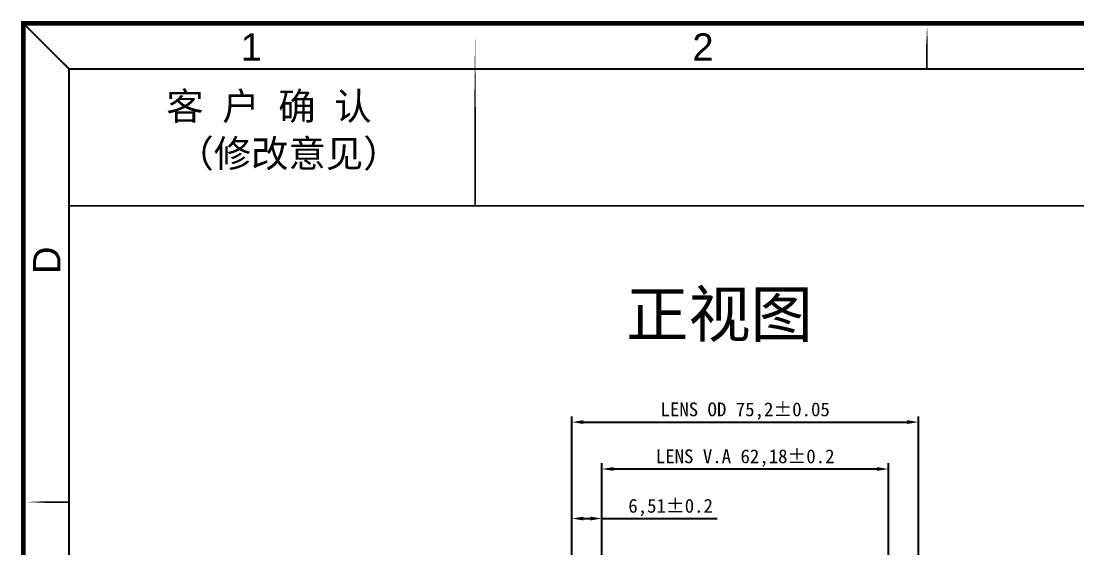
# Model space of a CAD drawing. Header units: millimetres. Extents: x 3771 to 6075, y -4461 to -3651.
# Drawn here: x 5375.4 to 5604.5, y -3957.1 to -3842.7 of the extents above; entities that cross this region are included whole.
import ezdxf

# ---------------------------------------------------------------- set-up
doc = ezdxf.new("R2010")
doc.units = ezdxf.units.MM
doc.header["$PDMODE"] = 35
doc.layers.get('0').update_dxf_attribs({"lineweight": 18})
doc.layers.get('Defpoints').update_dxf_attribs({"lineweight": 18})
doc.layers.add('鑫视界图框', color=3, linetype='Continuous')
doc.styles.add('Arial', font='arial.ttf', dxfattribs={"height": 3})
doc.styles.add('黑体', font='simhei.ttf')
doc.dimstyles.new('HJ', dxfattribs={"dimtxt": 3, "dimasz": 2.5, "dimexe": 1.25, "dimexo": 0.625, "dimtad": 1, "dimtxsty": '黑体', "dimcen": 2.5, "dimclrd": 4, "dimclre": 4, "dimclrt": 4, "dimadec": 0, "dimazin": 0, "dimtfac": 1, "dimtmove": 0, "dimatfit": 3, "dimfxl": 1, "dimarcsym": 0})

# ---------------------------------------------------------------- blocks, each defined once
blk = doc.blocks.new('*D46')
at = {"color": 4, "lineweight": -2}
for p, q in [((5494.92, -3992.64), (5494.92, -3928.55)), ((5570.12, -3992.64), (5570.12, -3928.55)), ((5497.42, -3929.8), (5567.62, -3929.8))]:
    blk.add_line(p, q, dxfattribs=at)
at = {"color": 4}
for points in [[(5497.42, -3929.38), (5497.42, -3930.21), (5494.92, -3929.8)], [(5567.62, -3929.38), (5567.62, -3930.21), (5570.12, -3929.8)]]:
    blk.add_solid(points, dxfattribs=at)
at = {"layer": 'Defpoints', "color": 0}
for p in [(5570.12, -3929.8), (5494.92, -3993.27), (5570.12, -3993.27)]:
    blk.add_point(p, dxfattribs=at)
at = {"color": 4, "insert": (5532.52, -3927.42), "char_height": 3, "attachment_point": 5, "style": '黑体'}
blk.add_mtext('LENS OD 75,2{\\A0;%%P0.05}', dxfattribs=at)
blk = doc.blocks.new('*D47')
at = {"color": 4, "lineweight": -2}
for p, q in [((5501.44, -3997.12), (5501.44, -3938.73)), ((5503.94, -3939.98), (5561.11, -3939.98)), ((5563.61, -3997.12), (5563.61, -3938.73))]:
    blk.add_line(p, q, dxfattribs=at)
at = {"color": 4}
for points in [[(5503.94, -3939.57), (5503.94, -3940.4), (5501.44, -3939.98)], [(5561.11, -3939.57), (5561.11, -3940.4), (5563.61, -3939.98)]]:
    blk.add_solid(points, dxfattribs=at)
at = {"layer": 'Defpoints', "color": 0}
for p in [(5563.61, -3939.98), (5501.44, -3997.74), (5563.61, -3997.74)]:
    blk.add_point(p, dxfattribs=at)
at = {"color": 4, "insert": (5532.52, -3937.61), "char_height": 3, "attachment_point": 5, "style": '黑体'}
blk.add_mtext('LENS V.A 62,18%%P0.2', dxfattribs=at)
blk = doc.blocks.new('*D48')
at = {"color": 4, "lineweight": -2}
for p, q in [((5494.92, -3992.64), (5494.92, -3949.49)), ((5497.42, -3950.74), (5498.94, -3950.74)), ((5501.44, -3997.12), (5501.44, -3949.49)), ((5501.44, -3950.74), (5526.47, -3950.74))]:
    blk.add_line(p, q, dxfattribs=at)
at = {"color": 4}
for points in [[(5497.42, -3950.32), (5497.42, -3951.15), (5494.92, -3950.74)], [(5498.94, -3950.32), (5498.94, -3951.15), (5501.44, -3950.74)]]:
    blk.add_solid(points, dxfattribs=at)
at = {"layer": 'Defpoints', "color": 0}
for p in [(5501.44, -3950.74), (5494.92, -3993.27), (5501.44, -3997.74)]:
    blk.add_point(p, dxfattribs=at)
at = {"color": 4, "insert": (5516.34, -3948.36), "char_height": 3, "attachment_point": 5, "style": '黑体'}
blk.add_mtext('6,51%%P0.2', dxfattribs=at)

msp = doc.modelspace()

# ---------------------------------------------------------------- linework, layer by layer
at = {"layer": '鑫视界图框', "color": 3}
for points, const_width in [([(5963.961, -4259.021), (5375.901, -4259.021), (5375.901, -3843.221), (5963.961, -3843.221)], 0.99), ([(5473.911, -3843.221), (5473.911, -3843.221), (5473.912, -3882.821), (5473.912, -3882.821)], 0.396), ([(5571.921, -3843.221), (5571.921, -3843.221), (5571.921, -3853.022), (5571.921, -3853.022)], 0.396), ([(5954.061, -4249.121), (5385.801, -4249.121), (5385.801, -3853.121), (5954.061, -3853.121)], 0.396), ([(5385.801, -3853.121), (5954.061, -3853.121), (5954.061, -3882.821), (5385.801, -3882.821)], 0.396), ([(5375.901, -3947.17), (5385.702, -3947.17), (5385.702, -3947.17), (5375.901, -3947.17)], 0.396)]:
    msp.add_lwpolyline(points, close=True, dxfattribs=dict(at, const_width=const_width))
at = {"layer": '鑫视界图框', "color": 3, "const_width": 0.396}
msp.add_lwpolyline([(5385.801, -3853.121), (5375.901, -3843.221)], dxfattribs=at)

# ---------------------------------------------------------------- texts
at = {"insert": (5506.688, -3901.392), "char_height": 9.9, "width": 52.8197, "attachment_point": 1, "style": 'Arial'}
msp.add_mtext('{\\fSimHei|b0|i0|c134|p49;\\C4;正视图}', dxfattribs=at)
at = {"layer": '鑫视界图框', "color": 3, "char_height": 5.94, "width": 2.49821, "attachment_point": 1, "style": '黑体'}
for s, insert in [('{\\fArial|b0|i0|c0|p34;1}', (5423.037, -3845.383)), ('{\\fArial|b0|i0|c0|p34;2}', (5521.047, -3845.383))]:
    msp.add_mtext(s, dxfattribs=dict(at, insert=insert))
at = {"layer": '鑫视界图框', "color": 3, "lineweight": 0, "char_height": 5.94, "width": 60.00604, "attachment_point": 1, "style": '黑体'}
for s, insert in [('{\\fSimHei|b0|i0|c134|p49;客 户 确 认}', (5406.912, -3858.237)), ('（修改意见）', (5409.117, -3868.502))]:
    msp.add_mtext(s, dxfattribs=dict(at, insert=insert))
at = {"layer": '鑫视界图框', "color": 3, "insert": (5377.994, -3897.655), "char_height": 5.94, "width": 25.22711, "attachment_point": 1, "rotation": 90, "style": '黑体'}
msp.add_mtext('{\\fArial|b0|i0|c0|p34;D}', dxfattribs=at)

# ---------------------------------------------------------------- dimensions: what is measured, and where the dimension line sits
for base, p1, p2, text, picture, middle in [((5570.123, -3929.796), (5494.923, -3993.267), (5570.123, -3993.267), 'LENS OD <>{\\A0;%%P0.05}', '*D46', (5532.523, -3929.796)), ((5563.611, -3939.984), (5501.435, -3997.743), (5563.611, -3997.743), 'LENS V.A <>%%P0.2', '*D47', (5532.523, -3939.984)), ((5501.435, -3950.737), (5494.923, -3993.267), (5501.435, -3997.743), '<>%%P0.2', '*D48', (5516.34, -3950.737))]:
    dim = msp.add_linear_dim(base=base, p1=p1, p2=p2, angle=180, text=text, dimstyle='HJ')
    dim.commit()
    dim.dimension.update_dxf_attribs({"geometry": picture, "text_midpoint": middle, "dimtype": 160})

doc.saveas('drawing.dxf')
